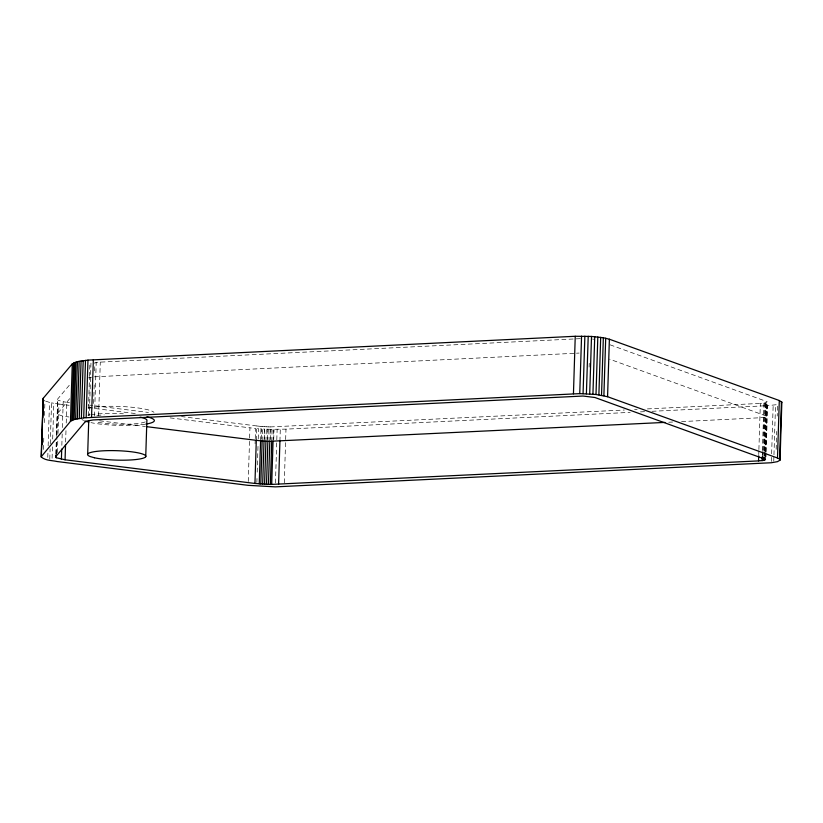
<?xml version="1.0" encoding="UTF-8"?>
<svg xmlns="http://www.w3.org/2000/svg" width="823" height="823" viewBox="0 0 823 823"><rect width="100%" height="100%" fill="white"/><g stroke="black" fill="none" stroke-linecap="round" stroke-linejoin="round"><path stroke-width="0.62" stroke-dasharray="4.12 3.09" d="M43.413 449.471L43.814 436.694M44.247 422.641L44.936 400.914L43.969 400.4M47.775 457.341L47.94 452.228M48.145 445.84L49.503 402.396L44.936 400.914M49.781 459.069L50.1 448.844M50.254 443.731L51.54 402.848L49.503 402.396M52.086 458.216L52.446 446.714M52.682 439.05L53.814 403.27L51.54 402.848M55.985 453.946L56.262 440.727M56.427 435.655L57.703 398.98L70.109 384.29M56.015 453.638L56.417 440.953M56.622 434.606L57.703 398.98M56.386 453.915L56.941 436.159M56.982 434.894L57.703 399.937M57.404 452.588L57.847 438.525M58.011 433.412L58.927 404.031L53.814 403.27M61.838 445.294L62.198 433.886M62.394 427.538L63.206 401.747L58.073 400.225M65.624 442.033L66.025 429.349M66.221 423.012L66.869 402.293L63.206 401.747M88.267 415.666L89.46 377.613L91.723 377.181M89.501 376.42L89.913 363.241L90.972 363.015L89.326 415.44M93.627 403.455L94.223 384.434M94.645 370.834L94.912 362.439L96.209 362.326L580.801 338.634M94.522 416.016L96.209 362.326M98.606 415.749L100.293 362.048M248.248 481.496L249.575 439.338M249.616 438.052L249.935 427.837L168.437 417.673M255.099 443.772L255.223 439.945M255.264 438.659L255.583 428.444L249.935 427.837M256.292 440.336L256.745 425.954L181.564 416.582M256.858 482.36L256.982 478.523M257.188 472.135L258.031 445.305M258.227 438.916L258.545 428.69L255.583 428.444M260.593 440.799L261.045 426.417L256.745 425.954M261.272 439.132L261.591 428.906L258.545 428.69M262.146 440.922L262.599 426.551L261.045 426.417M264.029 441.056L264.481 426.684L262.599 426.551M264.358 439.307L264.677 429.081L261.591 428.906M265.942 441.169L266.395 426.787L264.481 426.684M267.475 439.441L267.804 429.215L264.677 429.081M267.866 441.251L268.319 426.87L266.395 426.787M269.81 441.303L270.253 426.931L624.318 410.029M270.602 439.533L270.932 429.308L285.982 429.143L630.192 412.374M271.734 441.344L272.187 426.962M273.051 441.344L273.503 426.972M273.72 439.585L274.049 429.359M275.448 483.039L277.135 429.369M279.923 441.169L280.376 426.798M284.295 482.813L285.982 429.143M589.114 367.099L589.237 363.293M758.744 454.563L758.857 450.757M758.899 449.492L760.349 403.404L766.162 402.704L767.159 401.686L608.794 344.353M762.263 455.551L762.376 451.755M762.417 450.479L763.909 403.126M762.931 455.469L763.044 451.662M763.086 450.397L764.577 403.044M763.96 450.243L765.452 402.889M764.073 455.963L764.186 452.156M764.228 450.881L765.802 400.996M764.474 456.405L764.598 452.599M764.639 451.333L766.162 402.704M765.184 451.138L766.717 402.509M765.359 457.259L765.483 453.463M765.524 452.187L767.087 402.303M765.555 457.043L765.555 452.845M765.709 451.971L767.159 401.686M766.007 456.786L766.131 452.948M766.172 451.673L767.622 405.667L777.57 404.577L777.21 416.068M771.398 461.466L771.593 455.078M771.635 453.802L773.167 405.245M773.764 461.158L773.918 456.045M773.959 454.769L775.533 404.937M776.161 449.296L776.727 431.406M69.657 398.671L57.096 414.092L62.754 416.129L68.967 416.983M88.534 377.86L89.46 377.613M94.46 376.821L575.226 353.262M576.511 353.201L579.073 353.067M634.584 409.535L637.146 409.401M647.413 408.908L760.349 403.404M640.469 411.87L645.602 411.623M652.022 411.305L767.622 405.667M668.78 422.22L672.628 422.034M681.609 421.592L759.896 417.775L764.999 417.261L766.83 416.222L609.555 359.167M268.319 426.87L270.253 426.931M267.804 429.215L270.932 429.308M66.869 402.293L69.42 402.612M88.534 404.988L148.428 412.457M58.927 404.031L69.122 405.297M88.215 407.673L135.332 413.547M99.552 420.8L145.424 426.509M592.56 339.045L593.692 339.23M88.164 407.982A36.5 5.895 1.8 0 1 92.248 407.313M94.583 407.046A36.5 5.895 1.8 0 1 153.983 412.344M145.229 421.911A29.144 4.712 1.8 0 1 95.54 421.818M96.867 415.553A29.144 4.712 1.8 0 1 104.14 414.885M144.766 424.267A36.5 5.895 1.8 0 1 90.962 422.631M83.576 420.44A36.5 5.895 1.8 0 1 81.919 419.401M87.938 415.173A36.5 5.895 1.8 0 1 89.861 414.823M90.921 414.658A36.5 5.895 1.8 0 1 123.337 413.794"/><path stroke-width="1.23" d="M780.039 460.18L779.618 459.1L777.488 458.01L607.569 396.717L596.006 394.484L579.752 393.631L83.699 417.858L74.111 419.545L70.469 421.355L41.15 456.858C45.224 460.746 51.942 460.304 57.126 461.528L248.135 485.333L275.324 486.866L771.357 462.742L777.437 461.662L780.039 460.18L781.85 402.138L779.299 400.513L609.38 339.21L603.341 337.749L591.511 336.442L575.246 336.278L87.968 360.124L77.424 361.647L72.28 363.859L43.177 398.342L41.15 456.858M781.85 402.138L781.397 403.208M41.366 455.849L43.177 398.342M41.911 444.605L42.385 429.267M42.755 417.765L43.197 403.712M55.902 457.444L55.902 456.487L84.831 422.209L87.176 420.985L93.102 419.946L583.044 396.038L594.916 397.499L765.472 459.347L763.641 460.386L758.539 460.901L270.376 484.469L254.945 483.461L65.068 459.79L56.262 457.722L55.985 454.903M56.262 457.722L56.345 455.191M61.396 459.255L61.715 449.101M65.068 459.79L65.542 444.574M70.469 421.355L72.28 363.859M71.807 420.409L73.607 362.912M72.835 419.967L74.646 362.459M74.111 419.545L75.922 362.038M75.613 419.144L77.424 361.647M77.331 418.773L79.142 361.276M79.265 418.434L81.076 360.937M81.384 418.125L83.195 360.628M83.699 417.858L85.499 360.351M86.168 417.621L87.968 360.124M87.68 454.111L88.73 420.738M91.538 417.271L93.338 359.764M145.733 456.693L146.864 420.759A29.144 4.712 1.8 0 0 140.136 417.117M254.945 483.461L256.292 440.336L146.7 426.674M259.245 483.924L260.593 440.799L256.292 440.336M260.788 484.047L262.146 440.922L260.593 440.799M262.671 484.181L264.029 441.056L262.146 440.922M264.584 484.294L265.942 441.169L264.029 441.056M266.518 484.377L267.866 441.251L265.942 441.169M268.452 484.438L269.81 441.303L664.933 422.405M270.376 484.469L271.734 441.344M271.693 484.469L273.051 441.344M278.575 484.294L279.923 441.169M573.446 393.785L575.246 336.278M579.752 393.631L581.563 336.134M583.065 393.661L584.865 336.165M586.398 393.764L588.208 336.268M589.71 393.939L591.511 336.442M592.93 394.176L594.731 336.679M596.006 394.484L597.817 336.977M598.887 394.845L600.697 337.337M601.531 395.256L603.341 337.749M603.887 395.709L605.697 338.202M607.569 396.717L609.38 339.21M758.539 460.901L758.703 455.829M762.098 460.633L762.221 456.827M762.767 460.541L762.89 456.734M763.641 460.386L763.723 457.845M764.361 460.211L764.433 457.67M764.906 460.016L764.989 457.475M777.488 458.01L779.299 400.513M779.618 459.1L781.418 401.593M267.866 441.251L269.81 441.303M84.79 420.954L88.843 422.096M42.961 399.361L43.31 399.875M146.947 416.798A36.5 5.895 1.8 0 1 145.815 424.112M94.408 457.753L90.314 456.59A29.144 4.712 1.8 0 1 116.681 450.685A29.144 4.712 1.8 0 1 143.13 458.195A29.144 4.712 1.8 0 1 94.408 457.753"/></g></svg>
